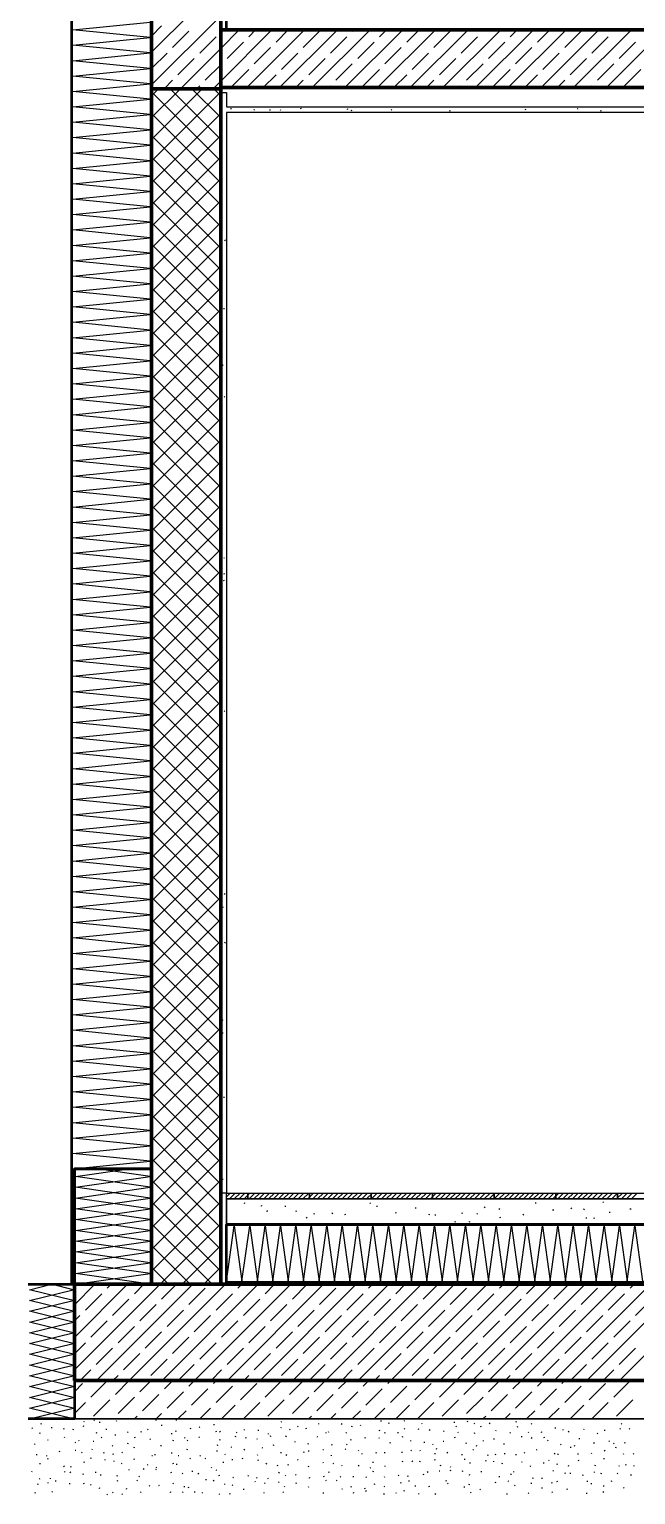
# Model space of a CAD drawing. Header units: metres. Extents: x -4 to 32.3, y -2.1 to 8.5.
# Drawn here: x 28.164 to 29.739, y -0.784 to 3.025 of the extents above; entities that cross this region are included whole.
import ezdxf

# ---------------------------------------------------------------- set-up
doc = ezdxf.new("R2010")
doc.units = ezdxf.units.M
doc.linetypes.add('HYDRO_OKNA', pattern=[4.5, 1.5, -3])
doc.linetypes.add('KRESKOWA_3_1', pattern=[4, 3, -1])
for name, color, linetype, lineweight in [('A-FUNDAMENTY', 7, 'Continuous', 50), ('A-IZOL-WODNA', 5, 'Continuous', 100), ('A-KRESKOWANIE', 8, 'Continuous', 18), ('A-SCIANY-IZOL', 4, 'Continuous', 35), ('A-SCIANY-KONSTR', 7, 'Continuous', 50), ('A-SCIANY-WYK', 8, 'Continuous', 18), ('A-STROPY', 7, 'Continuous', 50), ('A-WARSTWY', 8, 'Continuous', 25)]:
    doc.layers.add(name, color=color, linetype=linetype, lineweight=lineweight)

msp = doc.modelspace()

# ---------------------------------------------------------------- linework, layer by layer
at = {"layer": 'A-FUNDAMENTY', "lineweight": 70, "ltscale": 0.02}
msp.add_lwpolyline([(28.2815, -0.487), (28.2815, -0.487), (28.2815, -0.237), (28.2815, -0.237), (28.2815, -0.237), (32.2715, -0.237), (32.2715, -0.237), (32.2715, -0.237), (32.2715, -0.487), (32.2715, -0.487), (32.2715, -0.487), (28.2815, -0.487)], close=True, dxfattribs=at)
at = {"layer": 'A-IZOL-WODNA', "linetype": 'KRESKOWA_3_1', "lineweight": 35, "ltscale": 0.02, "flags": 128}
msp.add_lwpolyline([(28.6765, -0.081), (32.2715, -0.081)], dxfattribs=at)
at = {"layer": 'A-IZOL-WODNA', "lineweight": 100, "ltscale": 0.02, "true_color": 0x000000}
msp.add_lwpolyline([(28.6765, -0.2345), (32.2715, -0.2345)], dxfattribs=at)
at = {"layer": 'A-IZOL-WODNA', "linetype": 'HYDRO_OKNA', "lineweight": 50, "ltscale": 0.02, "true_color": 0xffffff, "flags": 128}
msp.add_lwpolyline([(28.6765, -0.2345), (32.2715, -0.2345)], dxfattribs=at)
at = {"layer": 'A-KRESKOWANIE', "lineweight": 25, "ltscale": 0.02}
for points in [[(28.4815, 2.9647), (28.5868, 3.07)], [(28.4815, 2.8798), (28.6615, 3.0598)], [(28.2815, 0.0626), (28.2775, 0.063), (28.4785, 0.083), (28.2775, 0.103), (28.4785, 0.123), (28.2775, 0.143), (28.4785, 0.163), (28.2775, 0.183), (28.4785, 0.203), (28.2775, 0.223), (28.4785, 0.243), (28.2775, 0.263), (28.4785, 0.283), (28.2775, 0.303), (28.4785, 0.323), (28.2775, 0.343), (28.4785, 0.363), (28.2775, 0.383), (28.4785, 0.403), (28.2775, 0.423), (28.4785, 0.443), (28.2775, 0.463), (28.4785, 0.483), (28.2775, 0.503), (28.4785, 0.523), (28.2775, 0.543), (28.4785, 0.563), (28.2775, 0.583), (28.4785, 0.603), (28.2775, 0.623), (28.4785, 0.643), (28.2775, 0.663), (28.4785, 0.683), (28.2775, 0.703), (28.4785, 0.723), (28.2775, 0.743), (28.4785, 0.763), (28.2775, 0.783), (28.4785, 0.803), (28.2775, 0.823), (28.4785, 0.843), (28.2775, 0.863), (28.4785, 0.883), (28.2775, 0.903), (28.4785, 0.923), (28.2775, 0.943), (28.4785, 0.963), (28.2775, 0.983), (28.4785, 1.003), (28.2775, 1.023), (28.4785, 1.043), (28.2775, 1.063), (28.4785, 1.083), (28.2775, 1.103), (28.4785, 1.123), (28.2775, 1.143), (28.4785, 1.163), (28.2775, 1.183), (28.4785, 1.203), (28.2775, 1.223), (28.4785, 1.243), (28.2775, 1.263), (28.4785, 1.283), (28.2775, 1.303), (28.4785, 1.323), (28.2775, 1.343), (28.4785, 1.363), (28.2775, 1.383), (28.4785, 1.403), (28.2775, 1.423), (28.4785, 1.443), (28.2775, 1.463), (28.4785, 1.483), (28.2775, 1.503), (28.4785, 1.523), (28.2775, 1.543), (28.4785, 1.563), (28.2775, 1.583), (28.4785, 1.603), (28.2775, 1.623), (28.4785, 1.643), (28.2775, 1.663), (28.4785, 1.683), (28.2775, 1.703), (28.4785, 1.723), (28.2775, 1.743), (28.4785, 1.763), (28.2775, 1.783), (28.4785, 1.803), (28.2775, 1.823), (28.4785, 1.843), (28.2775, 1.863), (28.4785, 1.883), (28.2775, 1.903), (28.4785, 1.923), (28.2775, 1.943), (28.4785, 1.963), (28.2775, 1.983), (28.4785, 2.003), (28.2775, 2.023), (28.4785, 2.043), (28.2775, 2.063), (28.4785, 2.083), (28.2775, 2.103), (28.4785, 2.123), (28.2775, 2.143), (28.4785, 2.163), (28.2775, 2.183), (28.4785, 2.203), (28.2775, 2.223), (28.4785, 2.243), (28.2775, 2.263), (28.4785, 2.283), (28.2775, 2.303), (28.4785, 2.323), (28.2775, 2.343), (28.4785, 2.363), (28.2775, 2.383), (28.4785, 2.403), (28.2775, 2.423), (28.4785, 2.443), (28.2775, 2.463), (28.4785, 2.483), (28.2775, 2.503), (28.4785, 2.523), (28.2775, 2.543), (28.4785, 2.563), (28.2775, 2.583), (28.4785, 2.603), (28.2775, 2.623), (28.4785, 2.643), (28.2775, 2.663), (28.4785, 2.683), (28.2775, 2.703), (28.4785, 2.723), (28.2775, 2.743), (28.4785, 2.763), (28.2775, 2.783), (28.4785, 2.803), (28.2775, 2.823), (28.4785, 2.843), (28.2775, 2.863), (28.4785, 2.883), (28.2775, 2.903), (28.4785, 2.923), (28.2775, 2.943), (28.4785, 2.963), (28.2775, 2.983), (28.4785, 3.003), (28.2775, 3.023), (28.4785, 3.043)], [(28.4815, 3.0071), (28.5079, 3.0335)], [(28.5362, 2.9769), (28.5786, 3.0193)], [(28.6615, 2.8901), (28.7944, 3.023)], [(28.6615, 2.975), (28.7095, 3.023)], [(28.6634, 3.0193), (28.6671, 3.023)], [(28.7292, 2.873), (28.8792, 3.023)], [(28.7341, 3.0052), (28.7519, 3.023)], [(28.8049, 2.9911), (28.8368, 3.023)], [(28.8141, 2.873), (28.9641, 3.023)], [(28.8756, 2.9769), (28.918, 3.0193)], [(28.8989, 2.873), (29.0489, 3.023)], [(28.9838, 2.873), (29.1338, 3.023)], [(29.0028, 3.0193), (29.0065, 3.023)], [(29.0686, 2.873), (29.2186, 3.023)], [(29.0736, 3.0052), (29.0914, 3.023)], [(29.1443, 2.9911), (29.1762, 3.023)], [(29.1535, 2.873), (29.3035, 3.023)], [(29.215, 2.9769), (29.2574, 3.0193)], [(29.2383, 2.873), (29.3883, 3.023)], [(29.3232, 2.873), (29.4732, 3.023)], [(29.3423, 3.0193), (29.3459, 3.023)], [(29.408, 2.873), (29.558, 3.023)], [(29.413, 3.0052), (29.4308, 3.023)], [(29.4837, 2.9911), (29.5156, 3.023)], [(29.4929, 2.873), (29.6429, 3.023)], [(29.5544, 2.9769), (29.5968, 3.0193)], [(29.5777, 2.873), (29.7277, 3.023)], [(29.6626, 2.873), (29.8126, 3.023)], [(29.6817, 3.0193), (29.6853, 3.023)], [(28.5565, 2.87), (28.6615, 2.975)], [(28.6069, 2.9628), (28.6493, 3.0052)], [(28.6776, 2.9486), (28.72, 2.9911)], [(28.7483, 2.9345), (28.7907, 2.9769)], [(28.9463, 2.9628), (28.9887, 3.0052)], [(29.017, 2.9486), (29.0594, 2.9911)], [(29.0877, 2.9345), (29.1301, 2.9769)], [(29.2857, 2.9628), (29.3281, 3.0052)], [(29.3564, 2.9486), (29.3988, 2.9911)], [(29.4271, 2.9345), (29.4695, 2.9769)], [(29.6251, 2.9628), (29.6675, 3.0052)], [(29.6958, 2.9486), (29.7382, 2.9911)], [(28.4815, 2.9223), (28.522, 2.9628)], [(28.5503, 2.9062), (28.5927, 2.9486)], [(28.621, 2.8921), (28.6615, 2.9326)], [(28.6615, 2.9326), (28.6634, 2.9345)], [(28.819, 2.9204), (28.8614, 2.9628)], [(28.8897, 2.9062), (28.9321, 2.9486)], [(28.9604, 2.8921), (29.0028, 2.9345)], [(29.1584, 2.9204), (29.2008, 2.9628)], [(29.2291, 2.9062), (29.2715, 2.9486)], [(29.2998, 2.8921), (29.3423, 2.9345)], [(29.4978, 2.9204), (29.5402, 2.9628)], [(29.5685, 2.9062), (29.611, 2.9486)], [(29.6392, 2.8921), (29.6817, 2.9345)], [(28.6917, 2.8779), (28.7341, 2.9204)], [(28.7716, 2.873), (28.8049, 2.9062)], [(29.0311, 2.8779), (29.0736, 2.9204)], [(29.1111, 2.873), (29.1443, 2.9062)], [(29.3705, 2.8779), (29.413, 2.9204)], [(29.4505, 2.873), (29.4837, 2.9062)], [(29.7099, 2.8779), (29.7524, 2.9204)], [(28.4815, 2.7384), (28.6131, 2.87)], [(28.4815, 2.795), (28.5565, 2.87)], [(28.4815, 2.8516), (28.4999, 2.87)], [(28.4815, 2.6819), (28.6615, 2.8619)], [(28.6615, 2.6819), (28.4815, 2.8619)], [(28.5141, 2.87), (28.5362, 2.8921)], [(28.6615, 2.7384), (28.5299, 2.87)], [(28.6615, 2.795), (28.5865, 2.87)], [(28.5989, 2.87), (28.6069, 2.8779)], [(28.6414, 2.87), (28.6615, 2.8901)], [(28.6615, 2.8516), (28.6431, 2.87)], [(28.8565, 2.873), (28.8756, 2.8921)], [(28.9414, 2.873), (28.9463, 2.8779)], [(29.1959, 2.873), (29.215, 2.8921)], [(29.2808, 2.873), (29.2857, 2.8779)], [(29.5353, 2.873), (29.5544, 2.8921)], [(29.6202, 2.873), (29.6251, 2.8779)], [(28.6867, 2.8187), (28.6891, 2.8189)], [(28.8705, 2.8171), (28.8695, 2.8193)], [(28.9902, 2.8163), (28.9909, 2.8186)], [(29.5873, 2.8179), (29.5896, 2.8186)], [(28.4815, 2.6253), (28.6615, 2.8053)], [(28.6615, 2.6253), (28.4815, 2.8053)], [(28.7486, 2.8144), (28.747, 2.8162)], [(28.7907, 2.8143), (28.7883, 2.8143)], [(28.8168, 2.814), (28.817, 2.8164)], [(29.0017, 2.8117), (29.0012, 2.8141)], [(29.1059, 2.8144), (29.104, 2.816)], [(29.2554, 2.8127), (29.2577, 2.8134)], [(29.4529, 2.8151), (29.4535, 2.8175)], [(29.6478, 2.8123), (29.6501, 2.8132)], [(28.4815, 2.5687), (28.6615, 2.7487)], [(28.6615, 2.5687), (28.4815, 2.7487)], [(28.4815, 2.5122), (28.6615, 2.6922)], [(28.6615, 2.5122), (28.4815, 2.6922)], [(28.4815, 2.4556), (28.6615, 2.6356)], [(28.6615, 2.4556), (28.4815, 2.6356)], [(28.4815, 2.399), (28.6615, 2.579)], [(28.6615, 2.399), (28.4815, 2.579)], [(28.4815, 2.3424), (28.6615, 2.5224)], [(28.6615, 2.3424), (28.4815, 2.5224)], [(28.6715, 2.4759), (28.6737, 2.4771)], [(28.4815, 2.2859), (28.6615, 2.4659)], [(28.6615, 2.2859), (28.4815, 2.4659)], [(28.4815, 2.2293), (28.6615, 2.4093)], [(28.6615, 2.2293), (28.4815, 2.4093)], [(28.4815, 2.1727), (28.6615, 2.3527)], [(28.6615, 2.1727), (28.4815, 2.3527)], [(28.4815, 2.1162), (28.6615, 2.2962)], [(28.6615, 2.1162), (28.4815, 2.2962)], [(28.6705, 2.2975), (28.6699, 2.2998)], [(28.4815, 2.0596), (28.6615, 2.2396)], [(28.6615, 2.0596), (28.4815, 2.2396)], [(28.4815, 2.003), (28.6615, 2.183)], [(28.6615, 2.003), (28.4815, 2.183)], [(28.6673, 2.1501), (28.6662, 2.1522)], [(28.4815, 1.9465), (28.6615, 2.1265)], [(28.6615, 1.9465), (28.4815, 2.1265)], [(28.4815, 1.8899), (28.6615, 2.0699)], [(28.6615, 1.8899), (28.4815, 2.0699)], [(28.6702, 2.0689), (28.6719, 2.0706)], [(28.4815, 1.8333), (28.6615, 2.0133)], [(28.6615, 1.8333), (28.4815, 2.0133)], [(28.4815, 1.7768), (28.6615, 1.9568)], [(28.6615, 1.7768), (28.4815, 1.9568)], [(28.4815, 1.7202), (28.6615, 1.9002)], [(28.6615, 1.7202), (28.4815, 1.9002)], [(28.4815, 1.6636), (28.6615, 1.8436)], [(28.6615, 1.6636), (28.4815, 1.8436)], [(28.4815, 1.6071), (28.6615, 1.7871)], [(28.6615, 1.6071), (28.4815, 1.7871)], [(28.4815, 1.5505), (28.6615, 1.7305)], [(28.6615, 1.5505), (28.4815, 1.7305)], [(28.4815, 1.4939), (28.6615, 1.6739)], [(28.6615, 1.4939), (28.4815, 1.6739)], [(28.6713, 1.6493), (28.6698, 1.6512)], [(28.4815, 1.4374), (28.6615, 1.6174)], [(28.6615, 1.4374), (28.4815, 1.6174)], [(28.671, 1.6079), (28.6704, 1.6102)], [(28.6686, 1.5919), (28.6708, 1.5927)], [(28.4815, 1.3808), (28.6615, 1.5608)], [(28.6615, 1.3808), (28.4815, 1.5608)], [(28.4815, 1.3242), (28.6615, 1.5042)], [(28.6615, 1.3242), (28.4815, 1.5042)], [(28.4815, 1.2676), (28.6615, 1.4476)], [(28.6615, 1.2676), (28.4815, 1.4476)], [(28.4815, 1.2111), (28.6615, 1.3911)], [(28.6615, 1.2111), (28.4815, 1.3911)], [(28.4815, 1.1545), (28.6615, 1.3345)], [(28.6615, 1.1545), (28.4815, 1.3345)], [(28.4815, 1.0979), (28.6615, 1.2779)], [(28.6615, 1.0979), (28.4815, 1.2779)], [(28.6654, 1.2934), (28.6634, 1.2947)], [(28.4815, 1.0414), (28.6615, 1.2214)], [(28.6615, 1.0414), (28.4815, 1.2214)], [(28.6705, 1.2514), (28.6716, 1.2536)], [(28.4815, 0.9848), (28.6615, 1.1648)], [(28.6615, 0.9848), (28.4815, 1.1648)], [(28.4815, 0.9282), (28.6615, 1.1082)], [(28.6615, 0.9282), (28.4815, 1.1082)], [(28.4815, 0.8717), (28.6615, 1.0517)], [(28.6615, 0.8717), (28.4815, 1.0517)], [(28.4815, 0.8151), (28.6615, 0.9951)], [(28.6615, 0.8151), (28.4815, 0.9951)], [(28.4815, 0.7585), (28.6615, 0.9385)], [(28.6615, 0.7585), (28.4815, 0.9385)], [(28.6649, 0.917), (28.6631, 0.9187)], [(28.4815, 0.702), (28.6615, 0.882)], [(28.6615, 0.702), (28.4815, 0.882)], [(28.4815, 0.6454), (28.6615, 0.8254)], [(28.6615, 0.6454), (28.4815, 0.8254)], [(28.4815, 0.5888), (28.6615, 0.7688)], [(28.6615, 0.5888), (28.4815, 0.7688)], [(28.6726, 0.7764), (28.6706, 0.7778)], [(28.6652, 0.7232), (28.6632, 0.7245)], [(28.6678, 0.7416), (28.6668, 0.7437)], [(28.4815, 0.5323), (28.6615, 0.7123)], [(28.6615, 0.5323), (28.4815, 0.7123)], [(28.4815, 0.4757), (28.6615, 0.6557)], [(28.6615, 0.4757), (28.4815, 0.6557)], [(28.6722, 0.6497), (28.6735, 0.6517)], [(28.4815, 0.4191), (28.6615, 0.5991)], [(28.6615, 0.4191), (28.4815, 0.5991)], [(28.4815, 0.3625), (28.6615, 0.5425)], [(28.6615, 0.3625), (28.4815, 0.5425)], [(28.4815, 0.306), (28.6615, 0.486)], [(28.6615, 0.306), (28.4815, 0.486)], [(28.4815, 0.2494), (28.6615, 0.4294)], [(28.6615, 0.2494), (28.4815, 0.4294)], [(28.6676, 0.4482), (28.6654, 0.4491)], [(28.6656, 0.4168), (28.668, 0.4169)], [(28.4815, 0.1928), (28.6615, 0.3728)], [(28.6615, 0.1928), (28.4815, 0.3728)], [(28.4815, 0.1363), (28.6615, 0.3163)], [(28.6615, 0.1363), (28.4815, 0.3163)], [(28.4815, 0.0797), (28.6615, 0.2597)], [(28.6615, 0.0797), (28.4815, 0.2597)], [(28.6703, 0.2476), (28.67, 0.25)], [(28.4815, 0.0231), (28.6615, 0.2031)], [(28.6615, 0.0231), (28.4815, 0.2031)], [(28.4815, -0.0334), (28.6615, 0.1466)], [(28.6615, -0.0334), (28.4815, 0.1466)], [(28.4815, -0.09), (28.6615, 0.09)], [(28.6615, -0.09), (28.4815, 0.09)], [(28.4785, -0.237), (28.2845, -0.209), (28.4785, -0.181), (28.2845, -0.153), (28.4785, -0.125), (28.2845, -0.097), (28.4785, -0.069), (28.2845, -0.041), (28.4785, -0.013), (28.2845, 0.015), (28.4785, 0.043), (28.3399, 0.063)], [(28.2845, -0.237), (28.4785, -0.209), (28.2845, -0.181), (28.4785, -0.153), (28.2845, -0.125), (28.4785, -0.097), (28.2845, -0.069), (28.4785, -0.041), (28.2845, -0.013), (28.4785, 0.015), (28.2845, 0.043), (28.4231, 0.063)], [(28.2815, 0.0226), (28.2775, 0.023), (28.2815, 0.0234)], [(28.4815, -0.1466), (28.6615, 0.0334)], [(28.6615, -0.1466), (28.4815, 0.0334)], [(28.6673, 0.0352), (28.665, 0.0356)], [(28.6765, -0.0096), (28.6861, 0)], [(28.6838, -0.015), (28.6988, 0)], [(28.6965, -0.015), (28.7115, 0)], [(28.7092, -0.015), (28.7242, 0)], [(28.722, -0.015), (28.737, 0)], [(28.7347, -0.015), (28.7497, 0)], [(28.7474, -0.015), (28.7624, 0)], [(28.7602, -0.015), (28.7752, 0)], [(28.7729, -0.015), (28.7879, 0)], [(28.7856, -0.015), (28.8006, 0)], [(28.7983, -0.015), (28.8133, 0)], [(28.8111, -0.015), (28.8261, 0)], [(28.8238, -0.015), (28.8388, 0)], [(28.8365, -0.015), (28.8515, 0)], [(28.8493, -0.015), (28.8643, 0)], [(28.862, -0.015), (28.877, 0)], [(28.8747, -0.015), (28.8897, 0)], [(28.8874, -0.015), (28.9024, 0)], [(28.9002, -0.015), (28.9152, 0)], [(28.9129, -0.015), (28.9279, 0)], [(28.9256, -0.015), (28.9406, 0)], [(28.9383, -0.015), (28.9533, 0)], [(28.9511, -0.015), (28.9661, 0)], [(28.9638, -0.015), (28.9788, 0)], [(28.9765, -0.015), (28.9915, 0)], [(28.9893, -0.015), (29.0043, 0)], [(29.002, -0.015), (29.017, 0)], [(29.0147, -0.015), (29.0297, 0)], [(29.0274, -0.015), (29.0424, 0)], [(29.0402, -0.015), (29.0552, 0)], [(29.0529, -0.015), (29.0679, 0)], [(29.0656, -0.015), (29.0806, 0)], [(29.0784, -0.015), (29.0934, 0)], [(29.0911, -0.015), (29.1061, 0)], [(29.1038, -0.015), (29.1188, 0)], [(29.1165, -0.015), (29.1315, 0)], [(29.1293, -0.015), (29.1443, 0)], [(29.142, -0.015), (29.157, 0)], [(29.1547, -0.015), (29.1697, 0)], [(29.1674, -0.015), (29.1824, 0)], [(29.1802, -0.015), (29.1952, 0)], [(29.1929, -0.015), (29.2079, 0)], [(29.2056, -0.015), (29.2206, 0)], [(29.2184, -0.015), (29.2334, 0)], [(29.2311, -0.015), (29.2461, 0)], [(29.2438, -0.015), (29.2588, 0)], [(29.2565, -0.015), (29.2715, 0)], [(29.2693, -0.015), (29.2843, 0)], [(29.282, -0.015), (29.297, 0)], [(29.2947, -0.015), (29.3097, 0)], [(29.3075, -0.015), (29.3225, 0)], [(29.3202, -0.015), (29.3352, 0)], [(29.3329, -0.015), (29.3479, 0)], [(29.3456, -0.015), (29.3606, 0)], [(29.3584, -0.015), (29.3734, 0)], [(29.3711, -0.015), (29.3861, 0)], [(29.3838, -0.015), (29.3988, 0)], [(29.3966, -0.015), (29.4116, 0)], [(29.4093, -0.015), (29.4243, 0)], [(29.422, -0.015), (29.437, 0)], [(29.4347, -0.015), (29.4497, 0)], [(29.4475, -0.015), (29.4625, 0)], [(29.4602, -0.015), (29.4752, 0)], [(29.4729, -0.015), (29.4879, 0)], [(29.4856, -0.015), (29.5006, 0)], [(29.4984, -0.015), (29.5134, 0)], [(29.5111, -0.015), (29.5261, 0)], [(29.5238, -0.015), (29.5388, 0)], [(29.5366, -0.015), (29.5516, 0)], [(29.5493, -0.015), (29.5643, 0)], [(29.562, -0.015), (29.577, 0)], [(29.5747, -0.015), (29.5897, 0)], [(29.5875, -0.015), (29.6025, 0)], [(29.6002, -0.015), (29.6152, 0)], [(29.6129, -0.015), (29.6279, 0)], [(29.6257, -0.015), (29.6407, 0)], [(29.6384, -0.015), (29.6534, 0)], [(29.6511, -0.015), (29.6661, 0)], [(29.6638, -0.015), (29.6788, 0)], [(29.6766, -0.015), (29.6916, 0)], [(29.6893, -0.015), (29.7043, 0)], [(29.702, -0.015), (29.717, 0)], [(29.7147, -0.015), (29.7297, 0)], [(29.7275, -0.015), (29.7425, 0)], [(28.2815, -0.0174), (28.2775, -0.017), (28.2815, -0.0166)], [(28.4815, -0.2031), (28.6615, -0.0231)], [(28.6615, -0.2031), (28.4815, -0.0231)], [(28.723, -0.0274), (28.7235, -0.0247)], [(28.769, -0.0344), (28.7664, -0.0334)], [(28.8274, -0.0337), (28.8302, -0.0336)], [(29.0488, -0.0274), (29.0504, -0.0252)], [(29.0687, -0.0348), (29.0659, -0.0345)], [(29.3464, -0.038), (29.3481, -0.0358)], [(29.4791, -0.0273), (29.4795, -0.0245)], [(29.6537, -0.0245), (29.6554, -0.0223)], [(28.2815, -0.0574), (28.2775, -0.057), (28.2815, -0.0566)], [(28.7822, -0.0484), (28.7825, -0.0456)], [(28.8588, -0.0476), (28.856, -0.047)], [(28.8833, -0.0645), (28.8855, -0.0627)], [(28.9036, -0.0545), (28.9048, -0.052)], [(28.9523, -0.0537), (28.9502, -0.0518)], [(28.9832, -0.0556), (28.9859, -0.0548)], [(29.1163, -0.0521), (29.1169, -0.0494)], [(29.169, -0.0395), (29.1662, -0.0392)], [(29.2026, -0.0569), (29.2035, -0.0543)], [(29.2199, -0.0571), (29.2171, -0.057)], [(29.2718, -0.0758), (29.2692, -0.0746)], [(29.2875, -0.0524), (29.2899, -0.0509)], [(29.3081, -0.0764), (29.3071, -0.0738)], [(29.3277, -0.0548), (29.326, -0.0526)], [(29.3861, -0.0422), (29.3834, -0.0413)], [(29.3876, -0.0651), (29.3869, -0.0624)], [(29.4483, -0.0576), (29.4461, -0.0559)], [(29.523, -0.0439), (29.5258, -0.0437)], [(29.5731, -0.041), (29.5714, -0.0387)], [(29.6042, -0.0433), (29.6062, -0.0413)], [(29.6106, -0.0662), (29.6108, -0.0634)], [(29.6297, -0.0651), (29.6323, -0.0641)], [(29.6716, -0.0514), (29.6714, -0.0486)], [(29.7239, -0.0412), (29.7267, -0.0407)], [(28.2815, -0.0974), (28.2775, -0.097), (28.2815, -0.0966)], [(28.6388, -0.237), (28.4815, -0.0797)], [(28.5042, -0.237), (28.6615, -0.0797)], [(28.6765, -0.229), (28.6965, -0.085), (28.7165, -0.229), (28.7365, -0.085), (28.7565, -0.229), (28.7765, -0.085), (28.7965, -0.229), (28.8165, -0.085), (28.8365, -0.229), (28.8565, -0.085), (28.8765, -0.229), (28.8965, -0.085), (28.9165, -0.229), (28.9365, -0.085), (28.9565, -0.229), (28.9765, -0.085), (28.9965, -0.229), (29.0165, -0.085), (29.0365, -0.229), (29.0565, -0.085), (29.0765, -0.229), (29.0965, -0.085), (29.1165, -0.229), (29.1365, -0.085), (29.1565, -0.229), (29.1765, -0.085), (29.1965, -0.229), (29.2165, -0.085), (29.2365, -0.229), (29.2565, -0.085), (29.2765, -0.229), (29.2965, -0.085), (29.3165, -0.229), (29.3365, -0.085), (29.3565, -0.229), (29.3765, -0.085), (29.3965, -0.229), (29.4165, -0.085), (29.4365, -0.229), (29.4565, -0.085), (29.4765, -0.229), (29.4965, -0.085), (29.5165, -0.229), (29.5365, -0.085), (29.5565, -0.229), (29.5765, -0.085), (29.5965, -0.229), (29.6165, -0.085), (29.6365, -0.229), (29.6565, -0.085), (29.6765, -0.229), (29.6965, -0.085), (29.7165, -0.229), (29.7365, -0.085), (29.7565, -0.229)], [(28.2815, -0.1374), (28.2775, -0.137), (28.2815, -0.1366)], [(28.5822, -0.237), (28.4815, -0.1363)], [(28.5608, -0.237), (28.6615, -0.1363)], [(28.2815, -0.1774), (28.2775, -0.177), (28.2815, -0.1766)], [(28.2815, -0.2174), (28.2775, -0.217), (28.2815, -0.2166)], [(28.5257, -0.237), (28.4815, -0.1928)], [(28.6174, -0.237), (28.6615, -0.1928)], [(28.2785, -0.587), (28.1645, -0.559), (28.2785, -0.531), (28.1645, -0.503), (28.2785, -0.475), (28.1645, -0.447), (28.2785, -0.419), (28.1645, -0.391), (28.2785, -0.363), (28.1645, -0.335), (28.2785, -0.307), (28.1645, -0.279), (28.2785, -0.251), (28.2215, -0.237)], [(28.1645, -0.587), (28.2785, -0.559), (28.1645, -0.531), (28.2785, -0.503), (28.1645, -0.475), (28.2785, -0.447), (28.1645, -0.419), (28.2785, -0.391), (28.1645, -0.363), (28.2785, -0.335), (28.1645, -0.307), (28.2785, -0.279), (28.1645, -0.251), (28.2215, -0.237)], [(28.2815, -0.4597), (28.5042, -0.237)], [(28.2815, -0.3749), (28.4194, -0.237)], [(28.2815, -0.29), (28.3345, -0.237)], [(28.2815, -0.2476), (28.2816, -0.2475)], [(28.3099, -0.3041), (28.3523, -0.2616)], [(28.3391, -0.487), (28.5891, -0.237)], [(28.3664, -0.2475), (28.3769, -0.237)], [(28.4239, -0.487), (28.6739, -0.237)], [(28.4372, -0.2616), (28.4618, -0.237)], [(28.5079, -0.2758), (28.5466, -0.237)], [(28.5088, -0.487), (28.7588, -0.237)], [(28.5786, -0.2899), (28.621, -0.2475)], [(28.5936, -0.487), (28.8436, -0.237)], [(28.6493, -0.3041), (28.6917, -0.2616)], [(28.6785, -0.487), (28.9285, -0.237)], [(28.7059, -0.2475), (28.7163, -0.237)], [(28.7633, -0.487), (29.0133, -0.237)], [(28.7766, -0.2616), (28.8012, -0.237)], [(28.8473, -0.2758), (28.8861, -0.237)], [(28.8482, -0.487), (29.0982, -0.237)], [(28.918, -0.2899), (28.9604, -0.2475)], [(28.933, -0.487), (29.183, -0.237)], [(28.9887, -0.3041), (29.0311, -0.2616)], [(29.0179, -0.487), (29.2679, -0.237)], [(29.0453, -0.2475), (29.0558, -0.237)], [(29.1027, -0.487), (29.3527, -0.237)], [(29.116, -0.2616), (29.1406, -0.237)], [(29.1867, -0.2758), (29.2255, -0.237)], [(29.1876, -0.487), (29.4376, -0.237)], [(29.2574, -0.2899), (29.2998, -0.2475)], [(29.2724, -0.487), (29.5224, -0.237)], [(29.3281, -0.3041), (29.3705, -0.2616)], [(29.3573, -0.487), (29.6073, -0.237)], [(29.3847, -0.2475), (29.3952, -0.237)], [(29.4422, -0.487), (29.6922, -0.237)], [(29.4554, -0.2616), (29.48, -0.237)], [(29.5261, -0.2758), (29.5649, -0.237)], [(29.527, -0.487), (29.777, -0.237)], [(29.5968, -0.2899), (29.6392, -0.2475)], [(29.6119, -0.487), (29.8619, -0.237)], [(29.6675, -0.3041), (29.7099, -0.2616)], [(29.6967, -0.487), (29.9467, -0.237)], [(29.7241, -0.2475), (29.7346, -0.237)], [(28.3806, -0.3182), (28.423, -0.2758)], [(28.4513, -0.3323), (28.4937, -0.2899)], [(28.522, -0.3465), (28.5644, -0.3041)], [(28.72, -0.3182), (28.7624, -0.2758)], [(28.7907, -0.3323), (28.8331, -0.2899)], [(28.8614, -0.3465), (28.9038, -0.3041)], [(29.0594, -0.3182), (29.1018, -0.2758)], [(29.1301, -0.3323), (29.1725, -0.2899)], [(29.2008, -0.3465), (29.2433, -0.3041)], [(29.3988, -0.3182), (29.4412, -0.2758)], [(29.4695, -0.3323), (29.512, -0.2899)], [(29.5402, -0.3465), (29.5827, -0.3041)], [(29.7382, -0.3182), (29.7807, -0.2758)], [(28.2815, -0.3324), (28.2957, -0.3182)], [(28.324, -0.3748), (28.3664, -0.3323)], [(28.5927, -0.3606), (28.6351, -0.3182)], [(28.6634, -0.3748), (28.7059, -0.3323)], [(28.9321, -0.3606), (28.9746, -0.3182)], [(29.0028, -0.3748), (29.0453, -0.3323)], [(29.2715, -0.3606), (29.314, -0.3182)], [(29.3423, -0.3748), (29.3847, -0.3323)], [(29.611, -0.3606), (29.6534, -0.3182)], [(29.6817, -0.3748), (29.7241, -0.3323)], [(28.3947, -0.3889), (28.4372, -0.3465)], [(28.4654, -0.4031), (28.5079, -0.3606)], [(28.5362, -0.4172), (28.5786, -0.3748)], [(28.7341, -0.3889), (28.7766, -0.3465)], [(28.8049, -0.4031), (28.8473, -0.3606)], [(28.8756, -0.4172), (28.918, -0.3748)], [(29.0736, -0.3889), (29.116, -0.3465)], [(29.1443, -0.4031), (29.1867, -0.3606)], [(29.215, -0.4172), (29.2574, -0.3748)], [(29.413, -0.3889), (29.4554, -0.3465)], [(29.4837, -0.4031), (29.5261, -0.3606)], [(29.5544, -0.4172), (29.5968, -0.3748)], [(28.2815, -0.4173), (28.3099, -0.3889)], [(28.3382, -0.4455), (28.3806, -0.4031)], [(28.4089, -0.4596), (28.4513, -0.4172)], [(28.6069, -0.4313), (28.6493, -0.3889)], [(28.6776, -0.4455), (28.72, -0.4031)], [(28.7483, -0.4596), (28.7907, -0.4172)], [(28.9463, -0.4313), (28.9887, -0.3889)], [(29.017, -0.4455), (29.0594, -0.4031)], [(29.0877, -0.4596), (29.1301, -0.4172)], [(29.2857, -0.4313), (29.3281, -0.3889)], [(29.3564, -0.4455), (29.3988, -0.4031)], [(29.4271, -0.4596), (29.4695, -0.4172)], [(29.6251, -0.4313), (29.6675, -0.3889)], [(29.6958, -0.4455), (29.7382, -0.4031)], [(28.4796, -0.4738), (28.522, -0.4313)], [(28.5512, -0.487), (28.5927, -0.4455)], [(28.819, -0.4738), (28.8614, -0.4313)], [(28.8906, -0.487), (28.9321, -0.4455)], [(29.1584, -0.4738), (29.2008, -0.4313)], [(29.23, -0.487), (29.2715, -0.4455)], [(29.4978, -0.4738), (29.5402, -0.4313)], [(29.5694, -0.487), (29.611, -0.4455)], [(28.2815, -0.5163), (28.3028, -0.495)], [(28.2966, -0.487), (28.324, -0.4596)], [(28.324, -0.5303), (28.3664, -0.4879)], [(28.3815, -0.487), (28.3947, -0.4738)], [(28.3877, -0.5233), (28.4239, -0.487)], [(28.4513, -0.5162), (28.4805, -0.487)], [(28.5149, -0.5091), (28.5371, -0.487)], [(28.5786, -0.502), (28.5936, -0.487)], [(28.6361, -0.487), (28.6634, -0.4596)], [(28.6422, -0.495), (28.6502, -0.487)], [(28.7059, -0.4879), (28.7068, -0.487)], [(28.7129, -0.5374), (28.7554, -0.495)], [(28.7209, -0.487), (28.7341, -0.4738)], [(28.7766, -0.5303), (28.819, -0.4879)], [(28.8402, -0.5233), (28.8765, -0.487)], [(28.9038, -0.5162), (28.933, -0.487)], [(28.9675, -0.5091), (28.9896, -0.487)], [(28.9755, -0.487), (29.0028, -0.4596)], [(29.0311, -0.502), (29.0462, -0.487)], [(29.0603, -0.487), (29.0736, -0.4738)], [(29.0948, -0.495), (29.1027, -0.487)], [(29.1584, -0.4879), (29.1593, -0.487)], [(29.1655, -0.5374), (29.2079, -0.495)], [(29.2291, -0.5303), (29.2715, -0.4879)], [(29.2928, -0.5233), (29.329, -0.487)], [(29.3149, -0.487), (29.3423, -0.4596)], [(29.3564, -0.5162), (29.3856, -0.487)], [(29.3997, -0.487), (29.413, -0.4738)], [(29.42, -0.5091), (29.4422, -0.487)], [(29.4837, -0.502), (29.4987, -0.487)], [(29.5473, -0.495), (29.5553, -0.487)], [(29.611, -0.4879), (29.6119, -0.487)], [(29.618, -0.5374), (29.6605, -0.495)], [(29.6543, -0.487), (29.6817, -0.4596)], [(29.6817, -0.5303), (29.7241, -0.4879)], [(28.3947, -0.5728), (28.4372, -0.5303)], [(28.4584, -0.5657), (28.5008, -0.5233)], [(28.522, -0.5586), (28.5644, -0.5162)], [(28.5857, -0.5515), (28.6281, -0.5091)], [(28.6493, -0.5445), (28.6917, -0.502)], [(28.8473, -0.5728), (28.8897, -0.5303)], [(28.9109, -0.5657), (28.9533, -0.5233)], [(28.9746, -0.5586), (29.017, -0.5162)], [(29.0382, -0.5515), (29.0806, -0.5091)], [(29.1018, -0.5445), (29.1443, -0.502)], [(29.2998, -0.5728), (29.3423, -0.5303)], [(29.3635, -0.5657), (29.4059, -0.5233)], [(29.4271, -0.5586), (29.4695, -0.5162)], [(29.4907, -0.5515), (29.5332, -0.5091)], [(29.5544, -0.5445), (29.5968, -0.502)], [(28.2815, -0.5728), (28.3099, -0.5445)], [(28.3311, -0.5798), (28.3735, -0.5374)], [(28.5502, -0.587), (28.5715, -0.5657)], [(28.6068, -0.587), (28.6351, -0.5586)], [(28.6633, -0.587), (28.6988, -0.5515)], [(28.72, -0.5869), (28.7624, -0.5445)], [(28.7836, -0.5798), (28.8261, -0.5374)], [(29.0027, -0.587), (29.0241, -0.5657)], [(29.0593, -0.587), (29.0877, -0.5586)], [(29.1159, -0.587), (29.1513, -0.5515)], [(29.1725, -0.5869), (29.215, -0.5445)], [(29.2362, -0.5798), (29.2786, -0.5374)], [(29.4553, -0.587), (29.4766, -0.5657)], [(29.5119, -0.587), (29.5402, -0.5586)], [(29.5684, -0.587), (29.6039, -0.5515)], [(29.6251, -0.5869), (29.6675, -0.5445)], [(29.6887, -0.5798), (29.7312, -0.5374)], [(28.1946, -0.5994), (28.197, -0.5992)], [(28.223, -0.6109), (28.2228, -0.6085)], [(28.3064, -0.6069), (28.3041, -0.606)], [(28.3064, -0.5946), (28.3073, -0.5924)], [(28.3317, -0.591), (28.3337, -0.5896)], [(28.3477, -0.5968), (28.3475, -0.5944)], [(28.3805, -0.587), (28.3806, -0.5869)], [(28.3917, -0.5939), (28.3907, -0.5917)], [(28.4371, -0.587), (28.4442, -0.5798)], [(28.4938, -0.5907), (28.4935, -0.5883)], [(28.4936, -0.587), (28.5079, -0.5728)], [(28.5087, -0.6046), (28.5085, -0.6022)], [(28.547, -0.59), (28.5446, -0.59)], [(28.6054, -0.6093), (28.6066, -0.6071)], [(28.6423, -0.6016), (28.6447, -0.6014)], [(28.8179, -0.5946), (28.8202, -0.594)], [(28.8183, -0.6102), (28.8191, -0.608)], [(28.833, -0.587), (28.8331, -0.5869)], [(28.861, -0.6074), (28.8623, -0.6053)], [(28.8896, -0.587), (28.8968, -0.5798)], [(28.9163, -0.6008), (28.9158, -0.5985)], [(28.9462, -0.587), (28.9604, -0.5728)], [(28.9748, -0.601), (28.9763, -0.5991)], [(29.0033, -0.6076), (29.0012, -0.6066)], [(29.0251, -0.605), (29.0241, -0.6028)], [(29.0775, -0.5936), (29.0781, -0.5913)], [(29.0982, -0.5984), (29.0989, -0.5962)], [(29.1373, -0.5919), (29.1396, -0.5912)], [(29.1839, -0.6009), (29.1831, -0.5986)], [(29.2683, -0.5971), (29.2683, -0.5947)], [(29.2733, -0.6072), (29.2716, -0.6056)], [(29.2856, -0.587), (29.2857, -0.5869)], [(29.3013, -0.5934), (29.3036, -0.5928)], [(29.3191, -0.5991), (29.321, -0.5977)], [(29.3356, -0.6064), (29.338, -0.6059)], [(29.3422, -0.587), (29.3493, -0.5798)], [(29.3585, -0.5986), (29.3605, -0.5973)], [(29.3987, -0.587), (29.413, -0.5728)], [(29.4299, -0.5951), (29.4277, -0.5941)], [(29.431, -0.6073), (29.4334, -0.6069)], [(29.4691, -0.6004), (29.4671, -0.5991)], [(29.703, -0.6002), (29.7011, -0.5987)], [(29.7381, -0.587), (29.7382, -0.5869)], [(28.1711, -0.6119), (28.1729, -0.6103)], [(28.1914, -0.6244), (28.1923, -0.6221)], [(28.2134, -0.6431), (28.2121, -0.6411)], [(28.2534, -0.6128), (28.2554, -0.6114)], [(28.2553, -0.635), (28.2567, -0.633)], [(28.2795, -0.6151), (28.2773, -0.6141)], [(28.2832, -0.6483), (28.2853, -0.6471)], [(28.2939, -0.6451), (28.2925, -0.6432)], [(28.3321, -0.6458), (28.3297, -0.6455)], [(28.3401, -0.6236), (28.3377, -0.6233)], [(28.3527, -0.6363), (28.3509, -0.6347)], [(28.3629, -0.6137), (28.3652, -0.6133)], [(28.3877, -0.6299), (28.3881, -0.6275)], [(28.4192, -0.6219), (28.4211, -0.6204)], [(28.4375, -0.6352), (28.4396, -0.634)], [(28.4543, -0.6213), (28.4552, -0.619)], [(28.471, -0.6153), (28.4726, -0.6135)], [(28.4772, -0.6405), (28.4787, -0.6386)], [(28.5329, -0.6252), (28.5352, -0.6244)], [(28.5391, -0.6442), (28.537, -0.6431)], [(28.5449, -0.6192), (28.5455, -0.6169)], [(28.567, -0.6365), (28.5689, -0.635)], [(28.5742, -0.6436), (28.5758, -0.6417)], [(28.5826, -0.6124), (28.5838, -0.6104)], [(28.6063, -0.635), (28.6043, -0.6336)], [(28.649, -0.6197), (28.6512, -0.6187)], [(28.6584, -0.6201), (28.6606, -0.6191)], [(28.6587, -0.6419), (28.66, -0.6399)], [(28.7011, -0.6332), (28.6988, -0.6325)], [(28.7019, -0.6221), (28.7041, -0.6213)], [(28.7227, -0.6164), (28.7232, -0.614)], [(28.7278, -0.6365), (28.7254, -0.6362)], [(28.7556, -0.6397), (28.7568, -0.6376)], [(28.7578, -0.616), (28.7602, -0.6159)], [(28.7851, -0.6268), (28.7852, -0.6244)], [(28.7918, -0.633), (28.7905, -0.631)], [(28.8317, -0.6331), (28.8299, -0.6315)], [(28.8395, -0.615), (28.8415, -0.6137)], [(28.8558, -0.6474), (28.8539, -0.646)], [(28.8838, -0.6133), (28.8834, -0.6109)], [(28.9132, -0.6346), (28.9113, -0.6332)], [(28.9353, -0.6241), (28.9348, -0.6218)], [(28.9418, -0.6225), (28.941, -0.6202)], [(28.9881, -0.6237), (28.9861, -0.6223)], [(28.9981, -0.641), (29.0005, -0.6406)], [(29.0368, -0.6378), (29.036, -0.6355)], [(29.0727, -0.637), (29.0737, -0.6348)], [(29.0748, -0.6183), (29.0732, -0.6165)], [(29.0868, -0.6228), (29.089, -0.6219)], [(29.1224, -0.6239), (29.122, -0.6215)], [(29.1323, -0.6331), (29.1346, -0.6324)], [(29.139, -0.6133), (29.1373, -0.6116)], [(29.1547, -0.6449), (29.1552, -0.6426)], [(29.175, -0.614), (29.1759, -0.6118)], [(29.1901, -0.6489), (29.1903, -0.6465)], [(29.2034, -0.6168), (29.2048, -0.6148)], [(29.241, -0.6457), (29.2386, -0.6455)], [(29.24, -0.6193), (29.2416, -0.6175)], [(29.27, -0.6368), (29.2694, -0.6345)], [(29.2788, -0.6234), (29.278, -0.6211)], [(29.3197, -0.6237), (29.3221, -0.6232)], [(29.3432, -0.6449), (29.3436, -0.6426)], [(29.3698, -0.6387), (29.3721, -0.6383)], [(29.3753, -0.6181), (29.3766, -0.6161)], [(29.412, -0.6239), (29.4137, -0.6223)], [(29.4431, -0.6345), (29.4429, -0.6321)], [(29.4602, -0.6221), (29.4616, -0.6202)], [(29.4686, -0.6375), (29.4696, -0.6353)], [(29.4942, -0.6221), (29.495, -0.6198)], [(29.5004, -0.635), (29.5027, -0.6342)], [(29.5117, -0.6435), (29.5095, -0.6424)], [(29.5301, -0.6119), (29.5308, -0.6096)], [(29.5507, -0.6165), (29.5503, -0.6141)], [(29.5658, -0.6211), (29.5638, -0.6197)], [(29.5915, -0.6381), (29.5939, -0.6375)], [(29.6038, -0.6146), (29.6048, -0.6124)], [(29.639, -0.6258), (29.6404, -0.6239)], [(29.6592, -0.617), (29.6569, -0.6168)], [(29.6706, -0.6454), (29.6692, -0.6434)], [(29.6979, -0.6137), (29.6995, -0.612)], [(29.7234, -0.6132), (29.7216, -0.6116)], [(28.1789, -0.6534), (28.1782, -0.6512)], [(28.1837, -0.6809), (28.1841, -0.6785)], [(28.2094, -0.684), (28.2095, -0.6816)], [(28.2439, -0.6732), (28.243, -0.671)], [(28.2854, -0.669), (28.283, -0.6687)], [(28.3012, -0.6747), (28.2995, -0.6729)], [(28.3276, -0.6666), (28.3285, -0.6644)], [(28.3572, -0.675), (28.3595, -0.6743)], [(28.3808, -0.658), (28.3791, -0.6562)], [(28.3828, -0.6802), (28.3818, -0.678)], [(28.4043, -0.6749), (28.4063, -0.6736)], [(28.4217, -0.652), (28.4196, -0.6508)], [(28.4367, -0.6617), (28.4377, -0.6595)], [(28.482, -0.682), (28.4844, -0.6819)], [(28.4911, -0.681), (28.4913, -0.6786)], [(28.5074, -0.6566), (28.505, -0.6565)], [(28.5326, -0.6748), (28.5349, -0.6746)], [(28.5528, -0.6827), (28.5505, -0.6824)], [(28.5738, -0.6668), (28.5754, -0.665)], [(28.6073, -0.6838), (28.6086, -0.6818)], [(28.6526, -0.6709), (28.6502, -0.6707)], [(28.6521, -0.6555), (28.6543, -0.6545)], [(28.6733, -0.6805), (28.6729, -0.6781)], [(28.6903, -0.6612), (28.688, -0.6606)], [(28.7238, -0.6678), (28.7217, -0.6666)], [(28.7576, -0.6821), (28.7567, -0.6799)], [(28.7708, -0.6628), (28.7686, -0.6618)], [(28.7989, -0.657), (28.7986, -0.6546)], [(28.8184, -0.6756), (28.8184, -0.6732)], [(28.8315, -0.6819), (28.8325, -0.6797)], [(28.8779, -0.6749), (28.8769, -0.6727)], [(28.8881, -0.6523), (28.889, -0.6501)], [(28.8907, -0.6704), (28.8883, -0.6704)], [(28.9261, -0.6663), (28.9285, -0.6661)], [(28.9488, -0.6831), (28.9492, -0.6807)], [(28.9494, -0.6551), (28.9504, -0.6529)], [(28.9858, -0.6667), (28.9843, -0.6648)], [(28.9878, -0.654), (28.9893, -0.6522)], [(29.0188, -0.6696), (29.0202, -0.6677)], [(29.0275, -0.6776), (29.0298, -0.6767)], [(29.0653, -0.6758), (29.0661, -0.6736)], [(29.0884, -0.6754), (29.086, -0.6752)], [(29.1019, -0.6505), (29.1014, -0.6481)], [(29.1308, -0.6735), (29.1332, -0.6735)], [(29.1568, -0.6695), (29.1551, -0.6678)], [(29.1801, -0.671), (29.1788, -0.669)], [(29.213, -0.6543), (29.212, -0.6521)], [(29.2178, -0.6786), (29.2177, -0.6762)], [(29.2229, -0.6651), (29.2205, -0.6647)], [(29.2511, -0.6757), (29.2496, -0.6737)], [(29.2888, -0.6802), (29.2864, -0.68)], [(29.2989, -0.6504), (29.2998, -0.6482)], [(29.3179, -0.6672), (29.3155, -0.667)], [(29.3253, -0.6573), (29.3259, -0.655)], [(29.3559, -0.6827), (29.3552, -0.6804)], [(29.375, -0.6798), (29.3754, -0.6774)], [(29.3954, -0.6513), (29.3978, -0.6512)], [(29.3997, -0.6779), (29.3973, -0.6777)], [(29.4265, -0.6796), (29.4289, -0.6795)], [(29.4493, -0.6757), (29.4509, -0.6739)], [(29.4809, -0.6669), (29.4832, -0.6667)], [(29.528, -0.6783), (29.5293, -0.6763)], [(29.5371, -0.6801), (29.5371, -0.6777)], [(29.5455, -0.6542), (29.5435, -0.6529)], [(29.5706, -0.6619), (29.5706, -0.6595)], [(29.5816, -0.6574), (29.5794, -0.6566)], [(29.5904, -0.6787), (29.588, -0.6783)], [(29.6241, -0.6771), (29.6251, -0.6749)], [(29.6316, -0.6505), (29.6304, -0.6484)], [(29.6572, -0.6696), (29.6592, -0.6683)], [(29.6831, -0.6517), (29.6815, -0.6499)], [(29.6874, -0.6621), (29.6877, -0.6597)], [(29.7082, -0.6796), (29.7068, -0.6776)], [(29.7115, -0.6505), (29.7109, -0.6481)], [(29.7321, -0.6787), (29.7335, -0.6767)], [(28.1708, -0.7247), (28.172, -0.7226)], [(28.1921, -0.7044), (28.1925, -0.7021)], [(28.2116, -0.6909), (28.2139, -0.6901)], [(28.2555, -0.7113), (28.2543, -0.7092)], [(28.2557, -0.7251), (28.2571, -0.7231)], [(28.2737, -0.7123), (28.2714, -0.7116)], [(28.3066, -0.6998), (28.3072, -0.6975)], [(28.3251, -0.6903), (28.324, -0.6882)], [(28.361, -0.6943), (28.3613, -0.692)], [(28.3836, -0.6965), (28.3858, -0.6956)], [(28.4033, -0.7031), (28.4051, -0.7015)], [(28.4229, -0.7196), (28.4248, -0.7181)], [(28.438, -0.6923), (28.4359, -0.6912)], [(28.4621, -0.7182), (28.4601, -0.7169)], [(28.4709, -0.7059), (28.4732, -0.7051)], [(28.4949, -0.7189), (28.4927, -0.718)], [(28.4933, -0.7128), (28.4955, -0.7119)], [(28.5383, -0.7046), (28.5381, -0.7022)], [(28.5469, -0.7058), (28.5473, -0.7035)], [(28.5807, -0.6908), (28.5826, -0.6893)], [(28.5887, -0.7237), (28.5864, -0.7231)], [(28.6229, -0.6902), (28.6205, -0.6901)], [(28.6374, -0.7143), (28.6378, -0.712)], [(28.6514, -0.7208), (28.6493, -0.7198)], [(28.6671, -0.6997), (28.6694, -0.6989)], [(28.6917, -0.6939), (28.6918, -0.6915)], [(28.717, -0.6895), (28.7194, -0.6893)], [(28.7587, -0.6949), (28.7595, -0.6927)], [(28.7793, -0.7042), (28.7808, -0.7022)], [(28.809, -0.7088), (28.8097, -0.7065)], [(28.8359, -0.7061), (28.8382, -0.7055)], [(28.8622, -0.6943), (28.8607, -0.6924)], [(28.8895, -0.7112), (28.8904, -0.709)], [(28.9278, -0.7023), (28.9271, -0.7)], [(28.9531, -0.703), (28.9553, -0.702)], [(28.9766, -0.7098), (28.976, -0.7075)], [(29.0204, -0.7097), (29.0185, -0.7083)], [(29.0489, -0.7136), (29.0512, -0.7131)], [(29.0584, -0.7248), (29.0565, -0.7234)], [(29.0572, -0.701), (29.0567, -0.6987)], [(29.0871, -0.7094), (29.0895, -0.7092)], [(29.1333, -0.6984), (29.134, -0.6961)], [(29.1599, -0.698), (29.1587, -0.6959)], [(29.1801, -0.6981), (29.1778, -0.6977)], [(29.2181, -0.6949), (29.2172, -0.6927)], [(29.2281, -0.722), (29.2305, -0.722)], [(29.2317, -0.7085), (29.2329, -0.7064)], [(29.2592, -0.7215), (29.2569, -0.7208)], [(29.2583, -0.7125), (29.2588, -0.7101)], [(29.2897, -0.7244), (29.2889, -0.7222)], [(29.2948, -0.6933), (29.295, -0.6909)], [(29.3099, -0.7021), (29.3075, -0.702)], [(29.3511, -0.6965), (29.3488, -0.696)], [(29.3701, -0.6987), (29.3703, -0.6963)], [(29.3923, -0.7036), (29.3926, -0.7012)], [(29.4222, -0.7255), (29.4227, -0.7231)], [(29.4437, -0.7003), (29.4431, -0.698)], [(29.4644, -0.7096), (29.4668, -0.7091)], [(29.5008, -0.7019), (29.4985, -0.7015)], [(29.5128, -0.6947), (29.5145, -0.693)], [(29.5252, -0.7223), (29.5234, -0.7208)], [(29.5366, -0.7051), (29.5343, -0.7046)], [(29.5658, -0.7093), (29.5635, -0.7087)], [(29.592, -0.6954), (29.5896, -0.6948)], [(29.6354, -0.7084), (29.633, -0.7079)], [(29.6567, -0.6916), (29.6572, -0.6893)], [(29.6959, -0.71), (29.697, -0.7079)], [(29.7126, -0.706), (29.715, -0.7057)], [(29.7335, -0.709), (29.7357, -0.7082)], [(28.1866, -0.7573), (28.1869, -0.7549)], [(28.1907, -0.743), (28.1926, -0.7414)], [(28.2122, -0.7527), (28.2145, -0.7518)], [(28.2193, -0.7429), (28.2196, -0.7405)], [(28.2333, -0.7493), (28.2333, -0.7469)], [(28.2704, -0.756), (28.2681, -0.7552)], [(28.2696, -0.7259), (28.2717, -0.7248)], [(28.3045, -0.7311), (28.3052, -0.7287)], [(28.3068, -0.7561), (28.3057, -0.7539)], [(28.3232, -0.7591), (28.3251, -0.7577)], [(28.3356, -0.7252), (28.338, -0.725)], [(28.3503, -0.734), (28.35, -0.7316)], [(28.3915, -0.7345), (28.3938, -0.7338)], [(28.3937, -0.7491), (28.3932, -0.7467)], [(28.4433, -0.7477), (28.4452, -0.7462)], [(28.4488, -0.7375), (28.4503, -0.7357)], [(28.4769, -0.7617), (28.4756, -0.7597)], [(28.5004, -0.7603), (28.5025, -0.7592)], [(28.5319, -0.7261), (28.534, -0.725)], [(28.5383, -0.7557), (28.5365, -0.7542)], [(28.5608, -0.7295), (28.5627, -0.7281)], [(28.6042, -0.7302), (28.6029, -0.7282)], [(28.6231, -0.7461), (28.6238, -0.7438)], [(28.6428, -0.7484), (28.6441, -0.7464)], [(28.6579, -0.7354), (28.6574, -0.733)], [(28.6718, -0.7576), (28.6718, -0.7552)], [(28.6911, -0.7597), (28.6927, -0.7579)], [(28.6931, -0.7404), (28.6944, -0.7384)], [(28.7331, -0.7357), (28.7313, -0.7342)], [(28.7518, -0.751), (28.7503, -0.7491)], [(28.7558, -0.7409), (28.7545, -0.7389)], [(28.7751, -0.7549), (28.7767, -0.7531)], [(28.7835, -0.742), (28.7855, -0.7407)], [(28.8113, -0.752), (28.8133, -0.7505)], [(28.8137, -0.7277), (28.8117, -0.7264)], [(28.8298, -0.7351), (28.8307, -0.7329)], [(28.857, -0.7333), (28.8556, -0.7313)], [(28.8586, -0.7546), (28.8563, -0.7539)], [(28.8918, -0.7405), (28.8925, -0.7382)], [(28.9298, -0.7383), (28.9291, -0.736)], [(28.9338, -0.747), (28.936, -0.746)], [(28.941, -0.7253), (28.9433, -0.7247)], [(28.9617, -0.7469), (28.964, -0.746)], [(28.9733, -0.7385), (28.9717, -0.7366)], [(29.0067, -0.7376), (29.0043, -0.7374)], [(29.0402, -0.7389), (29.0384, -0.7372)], [(29.06, -0.7562), (29.0623, -0.7557)], [(29.0856, -0.7629), (29.0877, -0.7616)], [(29.0877, -0.7393), (29.0864, -0.7373)], [(29.1223, -0.7346), (29.124, -0.7328)], [(29.1283, -0.7527), (29.1306, -0.7519)], [(29.1465, -0.7355), (29.1488, -0.7349)], [(29.1504, -0.7495), (29.1508, -0.7471)], [(29.1666, -0.7621), (29.1669, -0.7597)], [(29.1888, -0.7329), (29.1877, -0.7308)], [(29.1975, -0.7251), (29.1995, -0.7239)], [(29.246, -0.7474), (29.2484, -0.7473)], [(29.2515, -0.7556), (29.2502, -0.7535)], [(29.308, -0.7581), (29.3058, -0.7572)], [(29.3086, -0.7328), (29.3062, -0.7326)], [(29.3392, -0.7242), (29.3368, -0.7241)], [(29.3765, -0.7529), (29.3742, -0.7522)], [(29.3834, -0.7368), (29.3857, -0.7362)], [(29.4092, -0.7499), (29.4072, -0.7486)], [(29.415, -0.7323), (29.4155, -0.7299)], [(29.4244, -0.7608), (29.4259, -0.759)], [(29.468, -0.7553), (29.468, -0.7529)], [(29.471, -0.7407), (29.4733, -0.7399)], [(29.4944, -0.7411), (29.4967, -0.7405)], [(29.5221, -0.7545), (29.5208, -0.7525)], [(29.5357, -0.751), (29.5346, -0.7488)], [(29.5571, -0.7288), (29.5549, -0.7278)], [(29.5692, -0.7294), (29.5696, -0.727)], [(29.6022, -0.7347), (29.6018, -0.7323)], [(29.6143, -0.7495), (29.6119, -0.7495)], [(29.6236, -0.7561), (29.6244, -0.7538)], [(29.632, -0.7265), (29.6316, -0.7241)], [(29.6509, -0.7292), (29.6485, -0.7289)], [(29.6558, -0.7623), (29.6559, -0.7599)], [(29.6769, -0.7504), (29.6762, -0.7482)], [(29.6922, -0.7296), (29.6906, -0.7278)], [(29.7279, -0.7336), (29.7257, -0.7325)], [(28.179, -0.7792), (28.1808, -0.7777)], [(28.2231, -0.7772), (28.2249, -0.7756)], [(28.3466, -0.7676), (28.3473, -0.7653)], [(28.3676, -0.7838), (28.3654, -0.7828)], [(28.3805, -0.7787), (28.3824, -0.7771)], [(28.4046, -0.7829), (28.4065, -0.7814)], [(28.4165, -0.7691), (28.4178, -0.7671)], [(28.4543, -0.7779), (28.4527, -0.7761)], [(28.5323, -0.778), (28.5299, -0.7776)], [(28.5639, -0.7785), (28.5623, -0.7767)], [(28.5676, -0.7644), (28.5676, -0.762)], [(28.5771, -0.7652), (28.5793, -0.7643)], [(28.5939, -0.7778), (28.5944, -0.7754)], [(28.6136, -0.7801), (28.6143, -0.7778)], [(28.6588, -0.7837), (28.6572, -0.782)], [(28.6866, -0.7821), (28.6843, -0.7813)], [(28.7215, -0.7712), (28.7212, -0.7688)], [(28.7742, -0.78), (28.7745, -0.7777)], [(28.8228, -0.7783), (28.8244, -0.7766)], [(28.8279, -0.7645), (28.8267, -0.7624)], [(28.8901, -0.7654), (28.8888, -0.7633)], [(28.9279, -0.7805), (28.9283, -0.7782)], [(28.9775, -0.7707), (28.9765, -0.7685)], [(28.9993, -0.7634), (29.0016, -0.7627)], [(29.0063, -0.7795), (29.0065, -0.7771)], [(29.0347, -0.7677), (29.037, -0.767)], [(29.0376, -0.7744), (29.0396, -0.773)], [(29.0864, -0.7829), (29.0842, -0.7819)], [(29.1167, -0.7798), (29.118, -0.7778)], [(29.139, -0.7745), (29.1366, -0.7742)], [(29.1756, -0.7828), (29.1758, -0.7804)], [(29.2017, -0.7629), (29.2039, -0.7619)], [(29.2184, -0.7831), (29.2197, -0.7811)], [(29.2948, -0.7644), (29.2924, -0.764)], [(29.3094, -0.779), (29.3112, -0.7774)], [(29.3362, -0.7712), (29.3343, -0.7698)], [(29.4061, -0.7823), (29.4037, -0.782)], [(29.4598, -0.7804), (29.4615, -0.7787)], [(29.4961, -0.7673), (29.4956, -0.765)], [(29.521, -0.7781), (29.5229, -0.7766)], [(29.5622, -0.7701), (29.5598, -0.7698)], [(29.6122, -0.7816), (29.6118, -0.7792)], [(29.656, -0.778), (29.6547, -0.7759)], [(29.7091, -0.7666), (29.7069, -0.7655)]]:
    msp.add_lwpolyline(points, dxfattribs=at)
at = {"layer": 'A-KRESKOWANIE', "lineweight": 35, "ltscale": 0.02}
for points in [[(28.7315, -0.015), (28.7315, 0)], [(28.8915, -0.015), (28.8915, 0)], [(29.0515, -0.015), (29.0515, 0)], [(29.2115, -0.015), (29.2115, 0)], [(29.3715, -0.015), (29.3715, 0)], [(29.5315, -0.015), (29.5315, 0)], [(29.6915, -0.015), (29.6915, 0)]]:
    msp.add_lwpolyline(points, dxfattribs=at)
at = {"layer": 'A-SCIANY-IZOL', "lineweight": 50, "ltscale": 0.02}
for points in [[(28.4815, 6.878), (28.4815, 0.063), (28.4815, 0.063), (28.4815, 0.063), (28.2815, 0.063), (28.2815, 0.063), (28.2815, 0.063), (28.2815, 0.063), (28.2815, 0.063), (28.2815, 0.063), (28.2815, 0.063), (28.2815, 0.063), (28.2815, 0.063), (28.2815, 0.063), (28.2815, 0.063), (28.2815, 0.063), (28.2815, 0.063), (28.2815, 0.063), (28.2815, 0.063), (28.2815, 0.063), (28.2815, 0.063), (28.2815, -0.237), (28.2815, -0.237), (28.2815, -0.237), (28.2745, -0.237), (28.2745, -0.237), (28.2745, -0.237), (28.2745, 6.878)], [(28.1615, -0.237), (28.2815, -0.237), (28.2815, -0.237), (28.2815, -0.237), (28.2815, -0.237), (28.2815, -0.237), (28.2815, -0.237), (28.2815, -0.237), (28.2815, -0.237), (28.2815, -0.237), (28.2815, -0.237), (28.2815, -0.237), (28.2815, -0.237), (28.2815, -0.237), (28.2815, -0.237), (28.2815, -0.237), (28.2815, -0.237), (28.2815, -0.237), (28.2815, 0.063), (28.2815, 0.063), (28.2815, 0.063), (28.4815, 0.063), (28.4815, 0.063), (28.4815, 0.063), (28.4815, -0.237), (28.4815, -0.237), (28.4815, -0.237), (28.2815, -0.237), (28.2815, -0.237), (28.2815, -0.237), (28.2815, -0.237), (28.2815, -0.237), (28.2815, -0.237), (28.2815, -0.237), (28.2815, -0.237), (28.2815, -0.237), (28.2815, -0.237), (28.2815, -0.237), (28.2815, -0.237), (28.2815, -0.237), (28.2815, -0.237), (28.2815, -0.237), (28.2815, -0.237), (28.2815, -0.237), (28.2815, -0.587), (28.2815, -0.587), (28.2815, -0.587), (28.1615, -0.587)]]:
    msp.add_lwpolyline(points, dxfattribs=at)
for points in [[(28.6765, 3.073), (28.6765, 3.073), (28.6765, 3.073), (32.2715, 3.073), (32.2715, 3.073), (32.2715, 3.073), (32.2715, 3.023), (32.2715, 3.023), (32.2715, 3.023), (28.6765, 3.023), (28.6765, 3.023), (28.6765, 3.023)], [(28.6765, -0.082), (28.6765, -0.082), (28.6765, -0.082), (32.2715, -0.082), (32.2715, -0.082), (32.2715, -0.082), (32.2715, -0.232), (32.2715, -0.232), (32.2715, -0.232), (28.6765, -0.232), (28.6765, -0.232), (28.6765, -0.232)]]:
    msp.add_lwpolyline(points, close=True, dxfattribs=at)
at = {"layer": 'A-SCIANY-KONSTR', "lineweight": 70, "ltscale": 0.02}
for points in [[(28.4815, 2.87), (28.4815, 2.87), (28.4815, 3.07), (28.4815, 3.07), (28.4815, 3.07), (28.6615, 3.07), (28.6615, 3.07), (28.6615, 3.07), (28.6615, 2.87), (28.6615, 2.87), (28.6615, 2.87), (28.4815, 2.87)], [(28.4815, -0.237), (28.4815, -0.237), (28.4815, 2.87), (28.4815, 2.87), (28.4815, 2.87), (28.6615, 2.87), (28.6615, 2.87), (28.6615, 2.87), (28.6615, -0.237), (28.6615, -0.237), (28.6615, -0.237), (28.4815, -0.237)]]:
    msp.add_lwpolyline(points, close=True, dxfattribs=at)
at = {"layer": 'A-SCIANY-WYK', "lineweight": 25, "ltscale": 0.02}
msp.add_lwpolyline([(32.2715, 2.808), (28.6765, 2.808), (28.6765, 2.808), (28.6765, 2.808), (28.6765, 2.808), (28.6765, 2.808), (28.6765, 2.808), (28.6765, 2.808), (28.6765, 2.808), (28.6765, 2.808), (28.6765, 2.808), (28.6765, 2.808), (28.6765, 2.808), (28.6765, 2.808), (28.6765, 2.808), (28.6765, 2.808), (28.6765, 2.808), (28.6765, 2.808), (28.6765, 0), (28.6765, 0), (28.6765, 0), (28.6615, 0), (28.6615, 0), (28.6615, 0), (28.6615, 2.86), (28.6615, 2.86), (28.6615, 2.86), (28.6765, 2.86), (28.6765, 2.86), (28.6765, 2.86), (28.6765, 2.823), (28.6765, 2.823), (28.6765, 2.823), (28.6765, 2.823), (28.6765, 2.823), (28.6765, 2.823), (28.6765, 2.823), (28.6765, 2.823), (28.6765, 2.823), (28.6765, 2.823), (28.6765, 2.823), (28.6765, 2.823), (28.6765, 2.823), (28.6765, 2.823), (28.6765, 2.823), (28.6765, 2.823), (28.6765, 2.823), (32.2715, 2.823)], dxfattribs=at)
msp.add_lwpolyline([(28.6765, -0.015), (28.6765, -0.015), (28.6765, 0), (28.6765, 0), (28.6765, 0), (32.2715, 0), (32.2715, 0), (32.2715, 0), (32.2715, -0.015), (32.2715, -0.015), (32.2715, -0.015), (28.6765, -0.015)], close=True, dxfattribs=at)
at = {"layer": 'A-STROPY', "lineweight": 70, "ltscale": 0.02}
msp.add_lwpolyline([(28.6615, 2.873), (28.6615, 2.873), (28.6615, 3.023), (28.6615, 3.023), (28.6615, 3.023), (32.2715, 3.023), (32.2715, 3.023), (32.2715, 3.023), (32.2715, 2.873), (32.2715, 2.873), (32.2715, 2.873), (28.6615, 2.873)], close=True, dxfattribs=at)
at = {"layer": 'A-WARSTWY', "lineweight": 35, "ltscale": 0.02}
for points in [[(28.6765, -0.08), (28.6765, -0.08), (28.6765, -0.015), (28.6765, -0.015), (28.6765, -0.015), (32.2715, -0.015), (32.2715, -0.015), (32.2715, -0.015), (32.2715, -0.08), (32.2715, -0.08), (32.2715, -0.08), (28.6765, -0.08)], [(28.2815, -0.587), (28.2815, -0.587), (28.2815, -0.487), (28.2815, -0.487), (28.2815, -0.487), (32.2715, -0.487), (32.2715, -0.487), (32.2715, -0.487), (32.2715, -0.587), (32.2715, -0.587), (32.2715, -0.587), (28.2815, -0.587)]]:
    msp.add_lwpolyline(points, close=True, dxfattribs=at)

doc.saveas('drawing.dxf')
